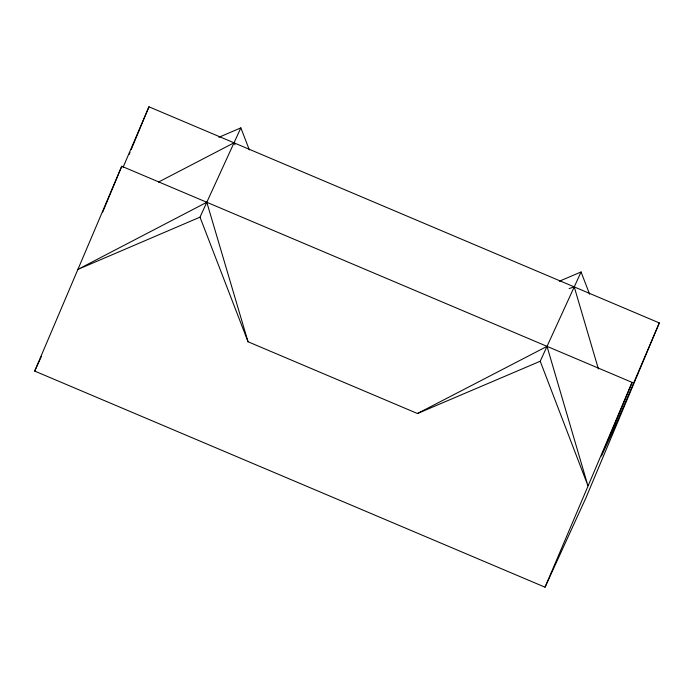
<?xml version="1.0" encoding="UTF-8"?>
<svg xmlns="http://www.w3.org/2000/svg" width="694" height="694" viewBox="0 0 694 694"><rect width="100%" height="100%" fill="white"/><g stroke="black" fill="none" stroke-linecap="round" stroke-linejoin="round"><path stroke-width="1.04" d="M102.738 212.017L121.745 166.256L632.087 382.385L601.507 456.001L615.214 426.064L659.3 322.927L148.958 106.798L123.098 167.289M129.162 154.467L129.986 152.48M131.227 149.505L148.958 106.798M659.3 322.927L585.909 497.928L545.042 587.202L34.7 371.073L121.745 166.256M545.042 587.202L632.087 382.385M34.7 371.073L41.432 356.352M589.614 294.23L581.078 271.97L540.218 361.244L417.467 413.52L248.027 341.76L206.803 202.275L77.572 269.567L199.993 217.153L240.853 127.878L249.38 149.982M158.44 182.088L234.017 142.817L234.98 144.742M417.467 413.52L547.028 346.367L587.913 485.705L540.218 361.244M218.957 137.256L240.853 127.878M559.303 281.243L581.078 271.97M569.115 288.557L574.242 286.908L598.401 368.948M199.993 217.153L248.027 341.76M614.606 423.991L615.214 426.064"/></g></svg>
